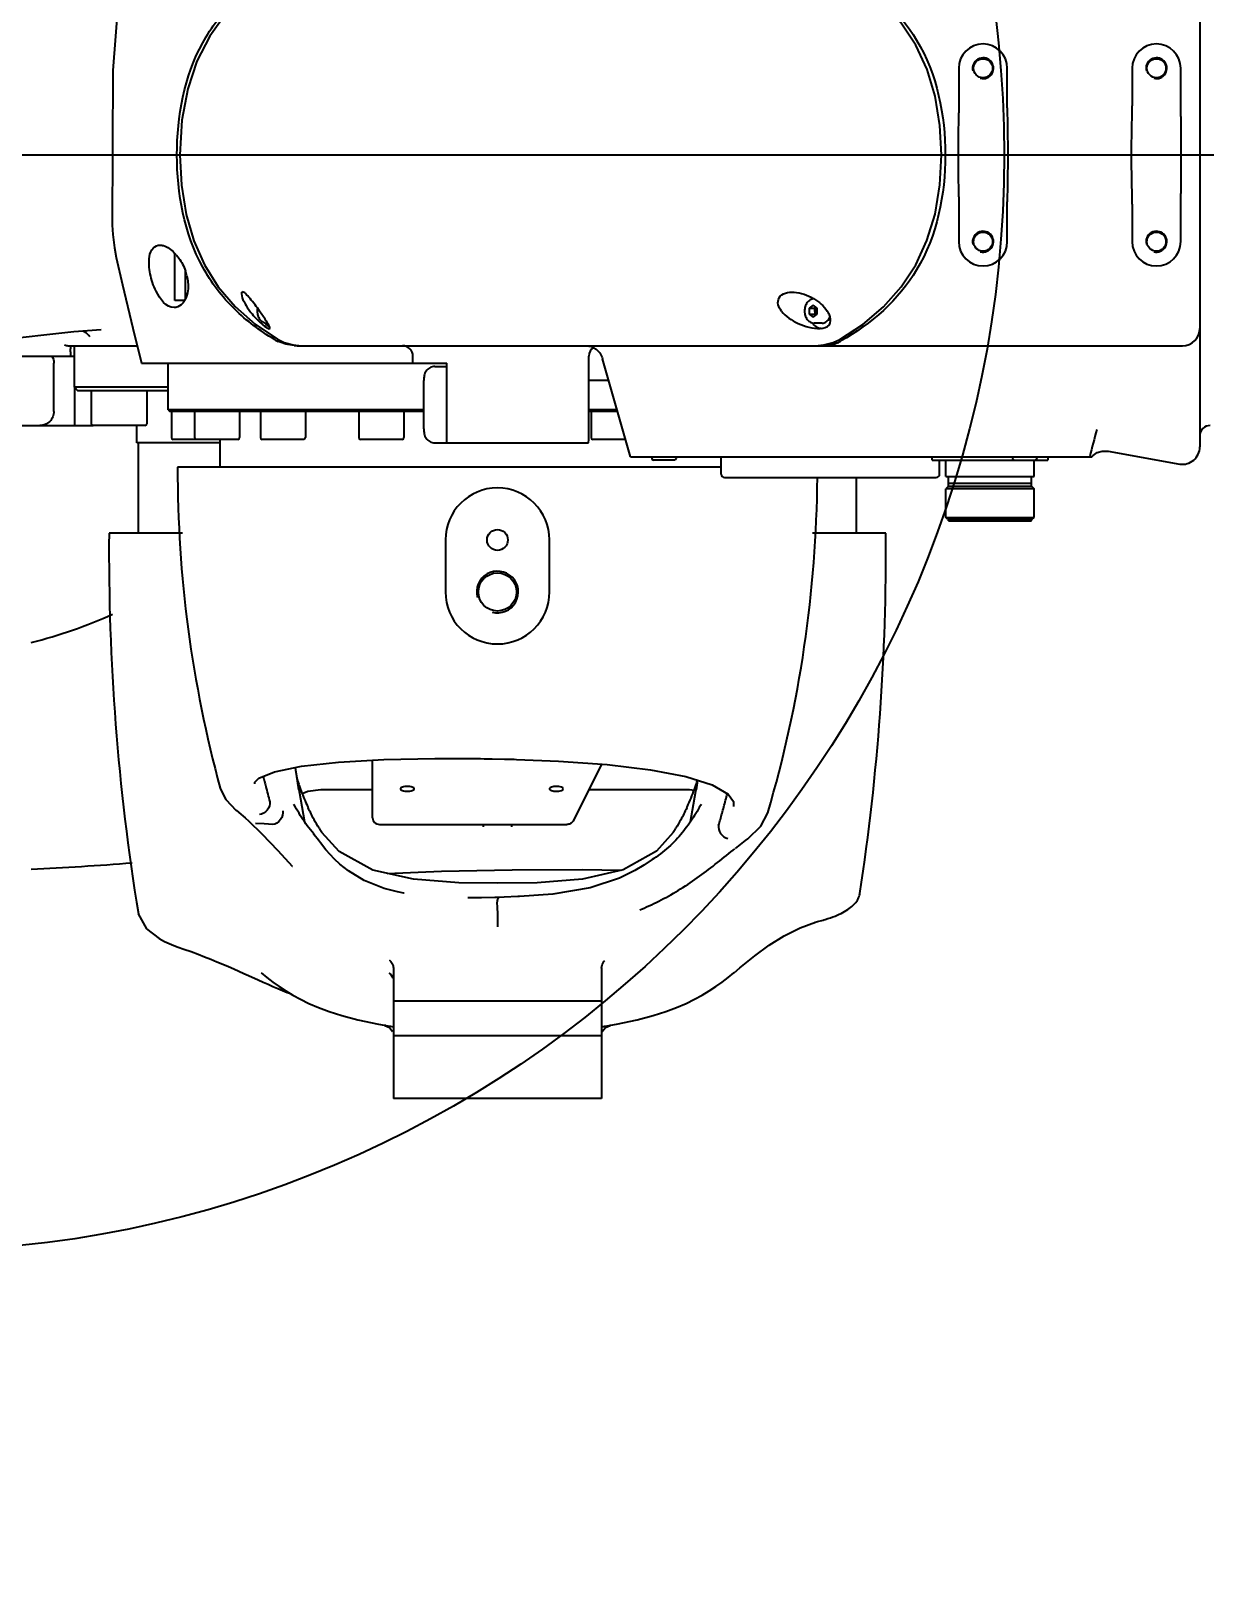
# Model space of a CAD drawing. Header units: millimetres. Extents: x 7426 to 8740, y 124 to 421.
# Drawn here: x 8494.74 to 8506.02, y 188.57 to 203.48 of the extents above; entities that cross this region are included whole.
import ezdxf

# ---------------------------------------------------------------- set-up
doc = ezdxf.new("R2010")
doc.units = ezdxf.units.MM
doc.linetypes.add('CENTER', pattern=[0.6, 0.375, -0.075, 0.075, -0.075])
for name, color, linetype in [('中心线', 7, 'Continuous'), ('外形图', 7, 'Continuous'), ('尺寸标注', 7, 'Continuous'), ('运动范围', 7, 'Continuous')]:
    doc.layers.add(name, color=color, linetype=linetype)
doc.styles.add('微软雅黑', font='msyh.ttc')
doc.dimstyles.new('尺寸标注_1_30比例', dxfattribs={"dimtxt": 2.1, "dimasz": 1.7, "dimexe": 0.5, "dimexo": 0.4, "dimgap": 0.5, "dimtad": 1, "dimdec": 1, "dimlfac": 30, "dimdsep": 46, "dimtxsty": '微软雅黑', "dimcen": 0.09, "dimadec": 0, "dimazin": 0, "dimtp": 0.01, "dimtm": 0.01, "dimtfac": 1, "dimtdec": 1, "dimtofl": 0, "dimtmove": 0, "dimatfit": 3, "dimfxl": 1, "dimtolj": 1, "dimarcsym": 0})

# ---------------------------------------------------------------- blocks, each defined once
blk = doc.blocks.new('*D1032')
at = {"layer": 'Defpoints', "color": 0}
for p in [(8479.189, 235.78), (8424.463, 214.498), (8493.63, 202.302), (8493.63, 202.302), (8552.963, 202.302)]:
    blk.add_point(p, dxfattribs=at)
at = {"layer": '尺寸标注', "color": 0, "lineweight": -2}
blk.add_arc((8493.63, 202.302), 36.459, 2.6718, 167.3282, dxfattribs=at)
at = {"layer": '尺寸标注', "color": 0}
for points in [[(8457.781, 210.356), (8458.336, 210.244), (8457.724, 208.633)], [(8529.766, 203.995), (8530.333, 204.008), (8530.089, 202.302)]]:
    blk.add_solid(points, dxfattribs=at)
at = {"layer": '尺寸标注', "color": 0, "insert": (8501.348, 239.561), "char_height": 2.1, "attachment_point": 5, "rotation": 348.2969, "style": '微软雅黑'}
blk.add_mtext('\\A1;+\\A1;170%%d', dxfattribs=at)
blk = doc.blocks.new('*D1033')
at = {"layer": 'Defpoints', "color": 0}
for p in [(8493.638, 202.295), (8493.638, 202.295), (8563.871, 202.295), (8424.472, 190.099), (8479.192, 168.806)]:
    blk.add_point(p, dxfattribs=at)
at = {"layer": '尺寸标注', "color": 0, "lineweight": -2}
blk.add_arc((8493.638, 202.295), 36.471, 192.6709, 357.3291, dxfattribs=at)
at = {"layer": '尺寸标注', "color": 0}
for points in [[(8530.353, 200.588), (8529.786, 200.602), (8530.109, 202.295)], [(8458.333, 194.35), (8457.777, 194.239), (8457.721, 195.961)]]:
    blk.add_solid(points, dxfattribs=at)
at = {"layer": '尺寸标注', "color": 0, "insert": (8502.511, 168.562), "char_height": 2.1, "attachment_point": 5, "rotation": 14.7379, "style": '微软雅黑'}
blk.add_mtext('\\A1;-\\A1;170%%d', dxfattribs=at)

msp = doc.modelspace()

# ---------------------------------------------------------------- linework, layer by layer
msp.add_circle((8493.5579, 202.2895), 10.5366)
at = {"layer": '中心线', "linetype": 'CENTER', "ltscale": 50}
msp.add_line((8493.5579, 202.2895), (8563.7912, 202.2895), dxfattribs=at)
at = {"layer": '外形图', "linetype": 'Continuous'}
for p, q in [((8505.9745, 206.6894), (8505.9745, 199.4831)), ((8503.6579, 203.1228), (8503.6579, 202.6935)), ((8504.1245, 202.7409), (8504.1245, 203.1228)), ((8505.3245, 203.1228), (8505.3245, 202.7618)), ((8505.7912, 202.6601), (8505.7912, 203.1228)), ((8503.6579, 201.8855), (8503.6579, 201.4562)), ((8504.1245, 201.4562), (8504.1245, 201.8381)), ((8505.7912, 201.4562), (8505.7912, 201.919)), ((8505.3245, 201.8172), (8505.3245, 201.4562)), ((8495.5225, 201.6136), (8495.5225, 201.6137)), ((8496.1245, 200.8895), (8496.1245, 201.3424)), ((8496.2245, 200.9066), (8496.2245, 201.1753)), ((8496.2146, 200.8895), (8496.1245, 200.8895)), ((8502.258, 200.8473), (8502.2197, 200.8184)), ((8502.2197, 200.8184), (8502.2197, 200.7606)), ((8502.2197, 200.8184), (8502.2754, 200.8184)), ((8502.2963, 200.8184), (8502.258, 200.8473)), ((8502.2858, 200.8263), (8502.2754, 200.8184)), ((8502.2754, 200.8184), (8502.2754, 200.7606)), ((8502.2963, 200.7606), (8502.2963, 200.8184)), ((8497.0158, 200.6728), (8497.0085, 200.6728)), ((8502.2197, 200.7606), (8502.258, 200.7318)), ((8502.2197, 200.7606), (8502.2754, 200.7606)), ((8502.258, 200.7318), (8502.2963, 200.7606)), ((8502.3437, 200.6728), (8502.2687, 200.6728)), ((8502.2754, 200.7606), (8502.2858, 200.7528)), ((8493.9412, 200.4583), (8495.1523, 200.5929)), ((8495.1523, 200.5929), (8495.415, 200.612)), ((8495.415, 200.612), (8495.4163, 200.612)), ((8502.3626, 200.4634), (8502.4518, 200.4874)), ((8502.4518, 200.4874), (8502.5157, 200.5174)), ((8494.2251, 200.3562), (8495.1586, 200.3562)), ((8495.0996, 200.4562), (8495.761, 200.4562)), ((8495.1258, 200.4555), (8495.1266, 200.4562)), ((8495.1579, 200.0562), (8495.1579, 200.3562)), ((8497.2602, 200.4632), (8497.3416, 200.4562)), ((8497.3129, 200.4562), (8497.3416, 200.4562)), ((8497.3416, 200.4562), (8502.2766, 200.4562)), ((8498.4118, 200.2895), (8498.4118, 200.3562)), ((8500.1041, 199.5562), (8500.1041, 200.3562)), ((8502.2766, 200.4562), (8502.3626, 200.4634)), ((8502.2766, 200.4562), (8505.8079, 200.4562)), ((8494.9605, 199.8228), (8494.9605, 200.2895)), ((8495.8027, 200.2895), (8498.7371, 200.2895)), ((8496.0579, 199.8395), (8496.0579, 200.2895)), ((8498.621, 200.2562), (8498.7371, 200.2562)), ((8498.7371, 199.5562), (8498.7371, 200.2895)), ((8500.5046, 199.3895), (8500.2354, 200.3289)), ((8495.1579, 200.0562), (8495.1912, 200.0228)), ((8496.0579, 200.0562), (8495.1579, 200.0562)), ((8495.1604, 200.0562), (8495.1604, 199.6895)), ((8498.5169, 199.6562), (8498.5169, 200.1228)), ((8498.7371, 199.6562), (8498.7371, 200.1228)), ((8500.2944, 200.1228), (8500.1041, 200.1228)), ((8496.0579, 200.0228), (8495.1912, 200.0228)), ((8495.3196, 200.0228), (8495.3196, 199.7062)), ((8495.8529, 200.0228), (8495.8529, 199.7062)), ((8496.0579, 199.8395), (8496.0745, 199.8228)), ((8498.5169, 199.8395), (8496.0579, 199.8395)), ((8498.5169, 199.8228), (8496.0745, 199.8228)), ((8496.0912, 199.8228), (8496.0912, 199.5728)), ((8496.3132, 199.8228), (8496.3132, 199.5728)), ((8496.7466, 199.8228), (8496.7466, 199.5728)), ((8496.9455, 199.8228), (8496.9455, 199.5728)), ((8497.3788, 199.8228), (8497.3788, 199.5728)), ((8497.8917, 199.8228), (8497.8917, 199.5728)), ((8498.3251, 199.8228), (8498.3251, 199.5728)), ((8500.3757, 199.8395), (8500.1041, 199.8395)), ((8500.3804, 199.8228), (8500.1041, 199.8228)), ((8500.124, 199.8228), (8500.124, 199.5728)), ((8494.3562, 199.6895), (8494.8272, 199.6895)), ((8494.8272, 199.6895), (8495.3376, 199.6895)), ((8495.8362, 199.6895), (8495.3362, 199.6895)), ((8495.7579, 199.5228), (8495.7579, 199.6895)), ((8496.5579, 199.5228), (8495.7579, 199.5228)), ((8495.7745, 198.6562), (8495.7745, 199.5228)), ((8496.7299, 199.5562), (8496.1079, 199.5562)), ((8496.5579, 199.2895), (8496.5579, 199.5562)), ((8497.3622, 199.5562), (8496.9622, 199.5562)), ((8498.3084, 199.5562), (8497.9084, 199.5562)), ((8498.621, 199.5228), (8498.7378, 199.5228)), ((8498.7378, 199.5228), (8500.0982, 199.5228)), ((8500.0984, 199.5228), (8500.1041, 199.5562)), ((8500.4569, 199.5562), (8500.1407, 199.5562)), ((8505.0927, 199.4412), (8505.7821, 199.3185)), ((8501.3745, 199.2895), (8496.1501, 199.2895)), ((8500.5046, 199.3895), (8504.9356, 199.3895)), ((8500.7079, 199.3895), (8500.7079, 199.3728)), ((8500.9245, 199.3562), (8500.7245, 199.3562)), ((8500.9412, 199.3895), (8500.9412, 199.3728)), ((8501.3745, 199.2228), (8501.3745, 199.3895)), ((8503.4029, 199.3562), (8503.4029, 199.3895)), ((8503.4029, 199.3562), (8504.5129, 199.3562)), ((8503.4745, 199.2228), (8503.4745, 199.3562)), ((8503.5345, 199.1995), (8503.5345, 199.3562)), ((8504.1745, 199.3895), (8504.1745, 199.3728)), ((8504.3812, 199.1995), (8504.3812, 199.3562)), ((8504.4079, 199.3895), (8504.4079, 199.3728)), ((8504.5129, 199.3895), (8504.5129, 199.3562)), ((8504.9364, 199.3895), (8504.9485, 199.4016)), ((8501.4079, 199.1895), (8503.4412, 199.1895)), ((8502.6745, 198.6562), (8502.6745, 199.1895)), ((8503.5346, 199.1995), (8504.3812, 199.1995)), ((8503.5595, 199.1062), (8503.5595, 199.1995)), ((8504.3562, 199.1062), (8504.3562, 199.1995)), ((8503.5595, 199.1062), (8503.5345, 199.0812)), ((8503.5345, 198.8062), (8503.5345, 199.0812)), ((8504.3812, 199.0812), (8503.5345, 199.0812)), ((8503.5595, 199.1062), (8504.3562, 199.1062)), ((8503.5643, 199.1352), (8504.3515, 199.1352)), ((8504.3562, 199.1062), (8504.3812, 199.0812)), ((8504.3812, 198.8062), (8504.3812, 199.0812)), ((8503.5512, 198.7895), (8503.5345, 198.8062)), ((8503.5345, 198.8062), (8504.3812, 198.8062)), ((8503.5512, 198.7895), (8504.3645, 198.7895)), ((8503.5595, 198.7728), (8503.5595, 198.7895)), ((8503.5595, 198.7728), (8504.3562, 198.7728)), ((8504.3562, 198.7728), (8504.3562, 198.7895)), ((8504.3645, 198.7895), (8504.3812, 198.8062)), ((8496.1976, 198.6562), (8495.4915, 198.6562)), ((8498.7245, 198.5895), (8498.7245, 198.0895)), ((8499.7245, 198.0895), (8499.7245, 198.5895)), ((8502.9576, 198.6562), (8502.2515, 198.6562)), ((8498.0245, 195.9181), (8498.0245, 196.4726)), ((8499.1527, 196.4853), (8499.1744, 196.485)), ((8499.1744, 196.485), (8499.2925, 196.4826)), ((8497.2867, 196.3733), (8497.2834, 196.4034)), ((8497.3716, 195.8786), (8497.2867, 196.3733)), ((8500.2249, 196.4348), (8499.9508, 195.8882)), ((8496.5601, 196.2027), (8496.5603, 196.202)), ((8497.3466, 196.1531), (8497.4004, 196.175)), ((8497.4004, 196.175), (8497.5256, 196.1895)), ((8497.5256, 196.1895), (8498.0245, 196.1895)), ((8500.1019, 196.1895), (8501.0704, 196.1895)), ((8501.0703, 196.1895), (8501.115, 196.1852)), ((8501.1464, 196.2802), (8501.0775, 195.879)), ((8496.7146, 195.9906), (8496.7142, 195.991)), ((8496.7991, 195.9193), (8496.8358, 195.8857)), ((8496.8358, 195.8857), (8496.9609, 195.7644)), ((8496.9815, 195.86), (8496.8976, 195.8643)), ((8497.0669, 195.8555), (8496.9815, 195.86)), ((8501.822, 195.9664), (8501.8224, 195.9678)), ((8497.5234, 195.7978), (8497.5172, 195.8073)), ((8497.7017, 195.5939), (8497.5361, 195.7793)), ((8498.0912, 195.8515), (8498.0912, 195.8555)), ((8499.8912, 195.8515), (8498.0912, 195.8515)), ((8499.0912, 195.8314), (8499.0912, 195.8515)), ((8499.3579, 195.8515), (8499.3579, 195.8314)), ((8499.8912, 195.8515), (8499.8912, 195.8555)), ((8500.913, 195.7793), (8500.7539, 195.5994)), ((8500.9194, 195.7885), (8500.9131, 195.7792)), ((8500.9257, 195.7978), (8500.9194, 195.7885)), ((8500.9319, 195.8073), (8500.9257, 195.7978)), ((8501.6083, 195.6994), (8501.6317, 195.7174)), ((8501.631, 195.7169), (8501.6317, 195.7174)), ((8497.5232, 195.6785), (8497.5227, 195.6792)), ((8497.5748, 195.6121), (8497.5233, 195.6785)), ((8498.0258, 195.4163), (8497.7017, 195.5939)), ((8500.7539, 195.5994), (8500.4316, 195.4192)), ((8501.4906, 195.6088), (8501.5049, 195.6195)), ((8501.5127, 195.6255), (8501.5439, 195.6502)), ((8501.5439, 195.6502), (8501.6083, 195.6994)), ((8497.2528, 195.4557), (8497.2554, 195.4528)), ((8497.7095, 195.4742), (8497.7094, 195.4743)), ((8497.7922, 195.409), (8497.7094, 195.4743)), ((8498.6853, 195.4061), (8499.3643, 195.4198)), ((8500.7122, 195.5181), (8500.7116, 195.5177)), ((8501.2967, 195.4555), (8501.3181, 195.4724)), ((8501.3608, 195.5064), (8501.4036, 195.5407)), ((8501.4036, 195.5407), (8501.4251, 195.5578)), ((8498.1646, 195.3849), (8498.6853, 195.4061)), ((8500.5457, 195.4122), (8500.3973, 195.3382)), ((8500.5453, 195.412), (8500.5457, 195.4122)), ((8498.2522, 195.2101), (8498.2522, 195.2101)), ((8498.327, 195.196), (8498.3261, 195.1961)), ((8499.1996, 195.1534), (8499.0724, 195.1504)), ((8499.2218, 195.154), (8499.1996, 195.1534)), ((8499.242, 195.1546), (8499.2219, 195.154)), ((8499.2899, 195.1563), (8499.242, 195.1546)), ((8502.7062, 195.1858), (8502.7063, 195.1864)), ((8502.7063, 195.1864), (8502.7065, 195.1872)), ((8502.7065, 195.1872), (8502.7072, 195.1913)), ((8502.7072, 195.1917), (8502.7072, 195.1914)), ((8495.7727, 194.9969), (8495.8527, 194.8515)), ((8495.7728, 194.9962), (8495.7727, 194.9969)), ((8499.2246, 195.0136), (8499.2246, 194.871)), ((8500.5943, 195.0359), (8500.6092, 195.042)), ((8495.8527, 194.8515), (8495.9729, 194.7599)), ((8502.355, 194.9368), (8502.3628, 194.9389)), ((8495.974, 194.7593), (8495.9729, 194.7599)), ((8496.1142, 194.6927), (8496.1566, 194.6767)), ((8496.1566, 194.6767), (8496.156, 194.6769)), ((8496.8331, 194.4029), (8496.923, 194.3622)), ((8496.9528, 194.4279), (8496.9529, 194.4279)), ((8498.2009, 194.4124), (8498.2188, 194.3825)), ((8498.2245, 194.4744), (8498.2245, 193.2228)), ((8500.2245, 194.4744), (8500.2245, 193.2228)), ((8501.4422, 194.3844), (8501.4962, 194.4279)), ((8501.4962, 194.4279), (8501.5041, 194.4345)), ((8501.4979, 194.429), (8501.555, 194.4758)), ((8496.923, 194.3622), (8496.973, 194.3395)), ((8500.2245, 194.1562), (8498.2245, 194.1562)), ((8497.6069, 194.0572), (8497.7288, 194.0185)), ((8497.7288, 194.0185), (8497.8825, 193.9779)), ((8497.8825, 193.9779), (8498.0799, 193.9357)), ((8498.0799, 193.9357), (8498.1695, 193.9197)), ((8498.1467, 193.9238), (8498.1417, 193.9245)), ((8498.1417, 193.9245), (8498.1695, 193.9197)), ((8498.1501, 193.9232), (8498.1467, 193.9238)), ((8500.2623, 193.9043), (8500.3074, 193.9245)), ((8500.2796, 193.9197), (8500.3074, 193.9245)), ((8500.2797, 193.9197), (8500.3693, 193.9358)), ((8500.3074, 193.9245), (8500.3037, 193.924)), ((8500.2245, 193.8228), (8498.2245, 193.8228)), ((8500.2245, 193.2228), (8498.2245, 193.2228))]:
    msp.add_line(p, q, dxfattribs=at)
for points in [[(8495.6564, 204.7529), (8495.5273, 203.1022), (8495.5225, 201.6137)], [(8497.11, 204.0615), (8496.8347, 203.8679), (8496.6204, 203.6562), (8496.4586, 203.4323), (8496.3365, 203.1914), (8496.248, 202.9254), (8496.1922, 202.6245), (8496.173, 202.2895)], [(8503.4916, 202.2895), (8503.4773, 202.5737), (8503.4309, 202.8536), (8503.3528, 203.1113), (8503.2448, 203.3442), (8503.1055, 203.5569), (8502.9367, 203.7473), (8502.7364, 203.9178), (8502.5157, 204.0616)], [(8496.173, 202.2895), (8496.1873, 201.999), (8496.2324, 201.7182), (8496.3072, 201.4625), (8496.4096, 201.2327), (8496.5416, 201.0225), (8496.7028, 200.8329), (8496.8948, 200.6628), (8497.1101, 200.5175)], [(8502.5157, 200.5174), (8502.7358, 200.6608), (8502.9356, 200.8307), (8503.1047, 201.0211), (8503.244, 201.2334), (8503.3521, 201.4657), (8503.4301, 201.7217), (8503.4769, 202.0013), (8503.4916, 202.2895)], [(8495.5223, 201.6136), (8495.5275, 201.5245), (8495.5434, 201.3969), (8495.561, 201.3051)], [(8495.561, 201.3051), (8495.6202, 201.0418), (8495.7188, 200.6245), (8495.8027, 200.2895)], [(8497.1101, 200.5175), (8497.1731, 200.4871), (8497.2602, 200.4632)], [(8500.0734, 200.4562), (8500.1271, 200.4473), (8500.1737, 200.4226), (8500.2091, 200.3862), (8500.2314, 200.3424), (8500.2354, 200.3289)], [(8504.9485, 199.4016), (8504.9899, 199.429), (8505.0364, 199.4428), (8505.0824, 199.4429), (8505.0927, 199.4412)], [(8496.8939, 196.2453), (8496.8923, 196.2624), (8496.9322, 196.3004), (8497.0821, 196.3618), (8497.3421, 196.4155), (8497.698, 196.4544), (8498.132, 196.4786), (8498.6212, 196.4891), (8499.0298, 196.4884)], [(8499.0298, 196.4884), (8499.0626, 196.4878), (8499.0982, 196.4868), (8499.133, 196.4858), (8499.1527, 196.4853)], [(8499.2925, 196.4826), (8499.3111, 196.4823), (8499.3479, 196.4818), (8499.3857, 196.4812), (8499.4088, 196.4806)], [(8499.4088, 196.4806), (8499.8107, 196.4642), (8500.2794, 196.4309), (8500.6937, 196.3817), (8501.0351, 196.3158), (8501.2884, 196.2348), (8501.4411, 196.1473), (8501.4946, 196.0767), (8501.4928, 196.0287)], [(8496.5603, 196.202), (8496.6135, 196.0963), (8496.7146, 195.9906)], [(8497.3424, 195.9226), (8497.3296, 195.9426), (8497.3173, 195.9626), (8497.3053, 195.9826), (8497.2935, 196.0025), (8497.2821, 196.0224), (8497.271, 196.0423), (8497.2669, 196.0498)], [(8501.1823, 196.05), (8501.175, 196.0367), (8501.1644, 196.0179), (8501.1536, 195.9991), (8501.1425, 195.9803), (8501.1311, 195.9615)], [(8496.7142, 195.991), (8496.7377, 195.9714), (8496.7991, 195.9193)], [(8497.3827, 195.8626), (8497.3689, 195.8825), (8497.3554, 195.9025), (8497.3424, 195.9226)], [(8497.4642, 195.7568), (8497.4584, 195.7637), (8497.4424, 195.7833), (8497.4268, 195.803), (8497.4117, 195.8228), (8497.397, 195.8426), (8497.3827, 195.8626)], [(8501.0697, 195.8676), (8501.0565, 195.8489), (8501.0429, 195.8303), (8501.0291, 195.8119), (8501.0149, 195.7935), (8501.0003, 195.7753), (8500.9854, 195.7573), (8500.9701, 195.7395), (8500.9544, 195.7219), (8500.9383, 195.7044), (8500.9217, 195.6872), (8500.9047, 195.6702), (8500.887, 195.6534), (8500.8689, 195.6368), (8500.8502, 195.6204), (8500.8309, 195.6042), (8500.8111, 195.5883), (8500.7907, 195.5726), (8500.7698, 195.5572), (8500.7483, 195.5421), (8500.7262, 195.5272), (8500.7122, 195.5181)], [(8501.1074, 195.9239), (8501.0952, 195.9051), (8501.0826, 195.8863), (8501.0697, 195.8676)], [(8501.1311, 195.9615), (8501.1194, 195.9427), (8501.1074, 195.9239)], [(8501.631, 195.7169), (8501.7552, 195.8398), (8501.822, 195.9665)], [(8496.9609, 195.7644), (8497.1145, 195.6046), (8497.2528, 195.4557)], [(8497.5227, 195.6792), (8497.5039, 195.7055), (8497.4643, 195.7568)], [(8497.536, 195.7792), (8497.5297, 195.7885), (8497.5234, 195.7978)], [(8497.7095, 195.4742), (8497.6587, 195.5211), (8497.5748, 195.6121)], [(8501.4251, 195.5578), (8501.4467, 195.5749), (8501.4685, 195.5919), (8501.4906, 195.6088)], [(8499.2246, 195.2907), (8498.8536, 195.2949), (8498.4168, 195.3279), (8498.0258, 195.4163)], [(8500.4316, 195.4192), (8500.0411, 195.329), (8499.6045, 195.2952), (8499.2246, 195.2907)], [(8499.3643, 195.4198), (8500.0412, 195.4214), (8500.4146, 195.4153)], [(8500.7116, 195.5177), (8500.6312, 195.4654), (8500.5453, 195.412)], [(8500.6092, 195.042), (8500.6329, 195.052), (8500.6566, 195.0623), (8500.6803, 195.0729), (8500.7039, 195.0838), (8500.7276, 195.095), (8500.7512, 195.1064), (8500.7747, 195.1181), (8500.7982, 195.13), (8500.8216, 195.1422), (8500.8449, 195.1546), (8500.8683, 195.1673), (8500.8916, 195.1803), (8500.9149, 195.1936), (8500.9382, 195.2072), (8500.9614, 195.221), (8500.9845, 195.2352), (8501.0076, 195.2496), (8501.0307, 195.2643), (8501.0536, 195.2793), (8501.0764, 195.2944), (8501.0991, 195.3098), (8501.1216, 195.3253), (8501.144, 195.3411), (8501.1662, 195.357), (8501.1882, 195.373), (8501.2102, 195.3892), (8501.232, 195.4055), (8501.2536, 195.4221), (8501.2752, 195.4387), (8501.2967, 195.4555)], [(8501.3181, 195.4724), (8501.3395, 195.4894), (8501.3608, 195.5064)], [(8498.2522, 195.2101), (8498.1369, 195.241), (8497.9445, 195.3175), (8497.7922, 195.409)], [(8500.3973, 195.3382), (8500.117, 195.2472), (8499.7572, 195.1864), (8499.4359, 195.1624)], [(8498.3261, 195.1961), (8498.2641, 195.2074), (8498.2522, 195.2101)], [(8499.0724, 195.1504), (8499.0294, 195.1498), (8498.9396, 195.1504)], [(8499.4357, 195.1624), (8499.4207, 195.1617), (8499.2899, 195.1563)], [(8502.5766, 195.0279), (8502.5911, 195.0371), (8502.6047, 195.0465), (8502.6175, 195.056), (8502.6293, 195.0657), (8502.6404, 195.0755), (8502.6507, 195.0856), (8502.6602, 195.0959), (8502.669, 195.1065), (8502.6769, 195.1173), (8502.684, 195.1285), (8502.6903, 195.1398), (8502.6957, 195.1514), (8502.7001, 195.163), (8502.7036, 195.1742), (8502.7062, 195.1858)], [(8502.3628, 194.9389), (8502.3746, 194.9423), (8502.3998, 194.9501), (8502.4239, 194.9581), (8502.4468, 194.9663), (8502.4686, 194.9747), (8502.4893, 194.9833)], [(8502.4893, 194.9833), (8502.5088, 194.992), (8502.5273, 195.0008), (8502.5447, 195.0097), (8502.5612, 195.0187), (8502.5766, 195.0279)], [(8501.555, 194.4758), (8501.6981, 194.5933), (8501.8359, 194.6962), (8501.9787, 194.7854), (8502.1324, 194.8612), (8502.2803, 194.9161)], [(8502.2788, 194.9156), (8502.2994, 194.9217), (8502.355, 194.9368)], [(8495.9741, 194.7593), (8496.0257, 194.7318), (8496.1142, 194.6927)], [(8496.156, 194.6769), (8496.2109, 194.6578), (8496.2817, 194.6332), (8496.3476, 194.6089), (8496.41, 194.5844), (8496.4701, 194.5599), (8496.5284, 194.5356), (8496.5847, 194.5118), (8496.6383, 194.4889), (8496.6892, 194.4668), (8496.7382, 194.4454), (8496.7859, 194.4241), (8496.8331, 194.4029)], [(8498.1924, 194.5451), (8498.1896, 194.5466), (8498.2, 194.5376), (8498.218, 194.5092), (8498.2246, 194.4744)], [(8500.2245, 194.4744), (8500.2305, 194.5075), (8500.2481, 194.5366), (8500.2576, 194.5453)], [(8496.9529, 194.4279), (8497.007, 194.3844), (8497.0657, 194.3398), (8497.1263, 194.297), (8497.1898, 194.2553), (8497.2575, 194.2147), (8497.3307, 194.1748), (8497.4118, 194.1352), (8497.5033, 194.0959), (8497.6069, 194.0572)], [(8498.1884, 194.4236), (8498.188, 194.4238), (8498.2009, 194.4124)], [(8501.3229, 194.297), (8501.3835, 194.3399), (8501.4422, 194.3844)], [(8496.973, 194.3395), (8497.0195, 194.3188), (8497.066, 194.2984)], [(8497.066, 194.2984), (8497.1124, 194.2787), (8497.1585, 194.2597), (8497.2043, 194.2417), (8497.2267, 194.2332)], [(8501.1916, 194.2147), (8501.2593, 194.2554), (8501.3229, 194.297)], [(8500.3693, 193.9358), (8500.5666, 193.9779), (8500.7204, 194.0186), (8500.8422, 194.0572), (8500.9459, 194.0959), (8501.0373, 194.1352), (8501.1185, 194.1748), (8501.1916, 194.2147)], [(8498.1417, 193.9245), (8498.1869, 193.9042), (8498.2171, 193.8638)], [(8500.2245, 193.826), (8500.232, 193.864), (8500.2623, 193.9043)]]:
    msp.add_lwpolyline(points, dxfattribs=at)
for centre, radius in [((8503.8912, 203.1228), 0.0917), ((8505.5579, 203.1228), 0.0917), ((8503.8912, 201.4562), 0.0917), ((8505.5579, 201.4562), 0.0917), ((8499.2245, 198.5895), 0.1), ((8499.2245, 198.0895), 0.1833)]:
    msp.add_circle(centre, radius, dxfattribs=at)
for centre, radius, start, end in [((8503.8912, 203.1228), 0.2333, 0, 180), ((8505.5579, 203.1228), 0.2333, 0, 180), ((8503.8912, 203.1228), 0.1, 255, 195), ((8505.5579, 203.1228), 0.1, 255, 195), ((8503.8912, 201.4562), 0.1, 255, 195), ((8505.5579, 201.4562), 0.1, 255, 195), ((8503.8912, 201.4562), 0.2333, 180, 0), ((8505.5579, 201.4562), 0.2333, 180, 0), ((8495.8085, 201.0447), 0.4345, 43.33383, 44.64398), ((8495.7835, 201.0212), 0.4688, 41.32414, 43.32499), ((8495.7823, 201.0196), 0.4699, 13.25659, 19.42895), ((8496.05, 200.9873), 0.1935, 328.87872, 330.36878), ((8496.0384, 200.9938), 0.2068, 330.39959, 334.64658), ((8497.0612, 200.7896), 0.146, 169.31945, 180.01713), ((8502.3744, 200.8147), 0.1524, 140.30862, 143.49141), ((8502.1624, 200.6331), 0.2799, 32.64066, 33.9793), ((8502.1843, 200.6469), 0.254, 29.24225, 32.67331), ((8497.1136, 200.7639), 0.1516, 216.46612, 220.32807), ((8496.4203, 200.3114), 0.6967, 31.44299, 31.56722), ((8497.089, 200.7361), 0.1144, 238.96767, 241.63393), ((8502.3738, 200.7639), 0.1516, 216.46612, 220.32807), ((8502.3054, 200.7823), 0.1265, 331.88008, 336.866), ((8497.2887, 200.874), 0.4136, 239.33961, 243.36655), ((8497.2941, 200.8846), 0.4255, 243.35915, 245.4598), ((8502.3437, 200.7216), 0.0988, 259.1027, 269.22336), ((8501.3149, 202.6796), 2.4915, 298.22206, 299.05254), ((8505.8079, 200.6228), 0.1667, 270, 0), ((8497.3129, 200.952), 0.4958, 265.02223, 270.00462), ((8498.3118, 200.3562), 0.1, 0, 90), ((8500.2041, 200.3562), 0.1, 125.12179, 180), ((8495.3362, 199.7062), 0.0167, 180, 270), ((8495.8362, 199.7062), 0.0167, 270, 0), ((8520.7075, 195.3924), 16.2893, 164.84923, 165.79558), ((8506.0745, 199.5895), 0.1, 90, 180), ((8496.1079, 199.5728), 0.0167, 180, 270), ((8496.3299, 199.5728), 0.0167, 180, 270), ((8496.7299, 199.5728), 0.0167, 270, 0), ((8496.9622, 199.5728), 0.0167, 180, 270), ((8497.3622, 199.5728), 0.0167, 270, 0), ((8497.9084, 199.5728), 0.0167, 180, 270), ((8498.3084, 199.5728), 0.0167, 270, 0), ((8500.1407, 199.5728), 0.0167, 180, 270), ((8505.8079, 199.4831), 0.1667, 261.1084, 0), ((8507.8167, 199.2684), 11.6667, 179.89636, 195.23505), ((8500.7245, 199.3728), 0.0167, 180, 270), ((8500.9245, 199.3728), 0.0167, 270, 0), ((8504.1912, 199.3728), 0.0167, 180, 270), ((8504.3912, 199.3728), 0.0167, 270, 0), ((8501.4079, 199.2228), 0.0333, 180, 269.99684), ((8490.6324, 199.2684), 11.6667, 343.56674, 359.61067), ((8503.4412, 199.2228), 0.0333, 270.00321, 0), ((8499.2245, 198.5895), 0.5, 0, 180), ((8517.1574, 198.481), 21.6667, 179.53679, 189.25566), ((8481.2917, 198.481), 21.6667, 351.26779, 0.46321), ((8499.2245, 198.0895), 0.2, 255, 195), ((8499.2245, 198.0895), 0.5, 180, 0), ((8493.5579, 202.2895), 4.8333, 284.20275, 294.01873), ((8512.9841, 198.5389), 15.8468, 187.90672, 188.53306), ((8508.7051, 199.1936), 12.0791, 194.24698, 194.97138), ((8497.9516, 196.4434), 0.669, 193.78725, 196.70402), ((8497.9393, 196.4397), 0.6561, 196.70287, 200.39753), ((8500.2842, 197.315), 3.159, 200.4551, 200.81231), ((8500.0363, 197.2176), 2.8927, 200.75363, 203.888), ((8498.2172, 197.295), 3.103, 337.94345, 339.55427), ((8500.5045, 196.4415), 0.6616, 339.61787, 345.89814), ((8485.4794, 198.5368), 15.8323, 351.46681, 351.80182), ((8499.6492, 197.0488), 2.4704, 203.94279, 204.74934), ((8498.7983, 197.0495), 2.4722, 335.25428, 336.07733), ((8498.5305, 197.1674), 2.7647, 336.09567, 337.95688), ((8490.4857, 198.9979), 11.3121, 344.43467, 345.08892), ((8490.1782, 199.0802), 11.6304, 345.08667, 345.415), ((8489.3793, 199.3093), 12.4615, 343.86232, 344.4204), ((8498.5608, 196.4783), 1.2407, 212.05346, 212.73987), ((8499.8882, 196.4784), 1.2408, 327.26022, 327.95024), ((8493.5579, 222.0667), 26.6667, 272.54384, 274.63446), ((8498.9786, 198.7042), 4.8525, 260.40097, 261.05014), ((8499.4253, 198.9882), 5.14, 278.98161, 279.16575), ((8499.5073, 198.4846), 4.6298, 279.15761, 279.60332)]:
    msp.add_arc(centre, radius, start, end, dxfattribs=at)
for points, knots in [([(8496.1438, 202.2895), (8496.1438, 202.6585), (8496.2461, 203.2203), (8496.6759, 203.7818), (8496.9416, 203.98), (8497.0778, 204.0608)], [0, 0, 0, 0, 0.5295606, 0.7727694, 1, 1, 1, 1]), ([(8502.5249, 204.0774), (8502.8159, 203.9157), (8503.3813, 203.4146), (8503.5286, 202.6689), (8503.5286, 202.2895)], [0, 0, 0, 0, 0.4673926, 1, 1, 1, 1]), ([(8497.0778, 200.5183), (8496.9416, 200.5991), (8496.6758, 200.7972), (8496.2461, 201.3587), (8496.1438, 201.9205), (8496.1438, 202.2895)], [0, 0, 0, 0, 0.227246, 0.4704645, 1, 1, 1, 1]), ([(8503.5286, 202.2895), (8503.5286, 201.9101), (8503.3813, 201.1644), (8502.8159, 200.6633), (8502.5248, 200.5016)], [0, 0, 0, 0, 0.5326094, 1, 1, 1, 1]), ([(8495.8801, 201.3128), (8495.8849, 201.3429), (8495.9033, 201.3987), (8495.9587, 201.4228), (8495.982, 201.4228)], [0, 0, 0, 0, 0.5674282, 1, 1, 1, 1]), ([(8495.982, 201.4228), (8495.993, 201.4228), (8496.0452, 201.4141), (8496.0888, 201.3793), (8496.1177, 201.3501)], [0, 0, 0, 0, 0.2112695, 1, 1, 1, 1]), ([(8496.1167, 200.8228), (8496.039, 200.8228), (8495.9374, 200.9658), (8495.8837, 201.1397), (8495.8713, 201.2581), (8495.8801, 201.3128)], [0, 0, 0, 0, 0.404758, 0.711304, 1, 1, 1, 1]), ([(8496.1356, 201.3308), (8496.1448, 201.3204), (8496.1821, 201.2735), (8496.2102, 201.2194), (8496.2255, 201.176)], [0, 0, 0, 0, 0.2309155, 1, 1, 1, 1]), ([(8496.2398, 201.1274), (8496.2445, 201.1071), (8496.2566, 201.0334), (8496.2485, 200.9541), (8496.2253, 200.9053)], [0, 0, 0, 0, 0.2782117, 1, 1, 1, 1]), ([(8496.7743, 200.9731), (8496.7551, 200.9742), (8496.7736, 200.9017), (8496.7999, 200.8563), (8496.8278, 200.8114), (8496.8441, 200.7895)], [0, 0, 0, 0, 0.2834334, 0.5969553, 1, 1, 1, 1]), ([(8496.9374, 200.7895), (8496.9236, 200.809), (8496.8941, 200.8499), (8496.8498, 200.9081), (8496.8116, 200.9503), (8496.7845, 200.9726), (8496.7743, 200.9731)], [0, 0, 0, 0, 0.2884503, 0.6121872, 0.8759184, 1, 1, 1, 1]), ([(8501.9538, 200.7895), (8501.9399, 200.8077), (8501.9157, 200.8472), (8501.9258, 200.9548), (8502.0238, 200.9737), (8502.075, 200.9709)], [0, 0, 0, 0, 0.2368238, 0.4666881, 1, 1, 1, 1]), ([(8502.075, 200.9709), (8502.1406, 200.9674), (8502.2631, 200.9229), (8502.3612, 200.8389), (8502.3945, 200.7895)], [0, 0, 0, 0, 0.5246189, 1, 1, 1, 1]), ([(8496.2028, 200.8686), (8496.1969, 200.8614), (8496.1743, 200.8371), (8496.1405, 200.8228), (8496.1167, 200.8228)], [0, 0, 0, 0, 0.281782, 1, 1, 1, 1]), ([(8496.8441, 200.7895), (8496.8584, 200.7703), (8496.8902, 200.7316), (8496.9427, 200.6775), (8496.9895, 200.6416), (8497.0208, 200.6193), (8497.0318, 200.6199)], [0, 0, 0, 0, 0.2802653, 0.589741, 0.8714401, 1, 1, 1, 1]), ([(8496.9153, 200.7895), (8496.9153, 200.7747), (8496.9196, 200.7454), (8496.9391, 200.707), (8496.9698, 200.6797), (8496.996, 200.6728), (8497.0085, 200.6728)], [0, 0, 0, 0, 0.2708814, 0.5293985, 0.7706219, 1, 1, 1, 1]), ([(8497.0139, 200.6761), (8497.0091, 200.6839), (8496.9844, 200.7223), (8496.9584, 200.7598), (8496.9374, 200.7895)], [0, 0, 0, 0, 0.2021115, 1, 1, 1, 1]), ([(8501.9538, 200.7895), (8501.9939, 200.7369), (8502.115, 200.6589), (8502.2534, 200.6178), (8502.3263, 200.6218)], [0, 0, 0, 0, 0.4754339, 1, 1, 1, 1]), ([(8502.2665, 200.9062), (8502.2541, 200.9058), (8502.2285, 200.8984), (8502.1986, 200.871), (8502.1797, 200.833), (8502.1754, 200.8042), (8502.1754, 200.7895)], [0, 0, 0, 0, 0.2294187, 0.4709062, 0.7294325, 1, 1, 1, 1]), ([(8502.1754, 200.7895), (8502.1754, 200.7747), (8502.1798, 200.7454), (8502.1993, 200.707), (8502.23, 200.6797), (8502.2561, 200.6728), (8502.2687, 200.6728)], [0, 0, 0, 0, 0.2708814, 0.5293985, 0.7706219, 1, 1, 1, 1]), ([(8502.2754, 200.7895), (8502.2754, 200.7928), (8502.2763, 200.8055), (8502.2812, 200.818), (8502.287, 200.8254)], [0, 0, 0, 0, 0.2616778, 1, 1, 1, 1]), ([(8502.287, 200.7536), (8502.2852, 200.756), (8502.2783, 200.7668), (8502.2754, 200.7798), (8502.2754, 200.7895)], [0, 0, 0, 0, 0.2384824, 1, 1, 1, 1]), ([(8497.0318, 200.6199), (8497.0343, 200.62), (8497.0398, 200.6267), (8497.0335, 200.6393), (8497.0265, 200.6556), (8497.0189, 200.6679), (8497.0147, 200.6748)], [0, 0, 0, 0, 0.1197243, 0.3161857, 0.6146276, 1, 1, 1, 1]), ([(8502.2582, 200.6657), (8502.2628, 200.6604), (8502.2812, 200.6415), (8502.306, 200.6283), (8502.3251, 200.6246)], [0, 0, 0, 0, 0.2655519, 1, 1, 1, 1]), ([(8502.3263, 200.6218), (8502.358, 200.6235), (8502.427, 200.6396), (8502.4295, 200.7088), (8502.4224, 200.7328)], [0, 0, 0, 0, 0.5593243, 1, 1, 1, 1]), ([(8502.3437, 200.6728), (8502.3509, 200.6728), (8502.3656, 200.6752), (8502.3935, 200.6892), (8502.4093, 200.7084), (8502.417, 200.7227)], [0, 0, 0, 0, 0.2327743, 0.4743088, 1, 1, 1, 1]), ([(8495.1224, 200.3562), (8495.1224, 200.3666), (8495.1229, 200.3983), (8495.121, 200.4305), (8495.1246, 200.4516)], [0, 0, 0, 0, 0.3262368, 1, 1, 1, 1]), ([(8495.1246, 200.4516), (8495.1248, 200.4524), (8495.125, 200.4537), (8495.1255, 200.455), (8495.1257, 200.4555)], [0, 0, 0, 0, 0.5985884, 1, 1, 1, 1]), ([(8495.1586, 200.3562), (8495.1586, 200.3819), (8495.1587, 200.4153), (8495.1592, 200.4487), (8495.1593, 200.4563)], [0, 0, 0, 0, 0.7715109, 1, 1, 1, 1]), ([(8498.621, 200.2562), (8498.6048, 200.2562), (8498.572, 200.2481), (8498.5408, 200.22), (8498.5259, 200.1916), (8498.5199, 200.1692), (8498.5174, 200.1462), (8498.5169, 200.1308), (8498.5169, 200.1228)], [0, 0, 0, 0, 0.2551958, 0.5098458, 0.6365553, 0.7572598, 0.8739518, 1, 1, 1, 1]), ([(8494.9605, 199.8228), (8494.9605, 199.8055), (8494.9535, 199.7705), (8494.9239, 199.7261), (8494.8796, 199.6965), (8494.8446, 199.6895), (8494.8272, 199.6895)], [0, 0, 0, 0, 0.250069, 0.5000995, 0.7500717, 1, 1, 1, 1]), ([(8498.5169, 199.6562), (8498.5169, 199.6482), (8498.5174, 199.6328), (8498.5199, 199.6099), (8498.5259, 199.5874), (8498.5408, 199.559), (8498.572, 199.5309), (8498.6048, 199.5228), (8498.621, 199.5228)], [0, 0, 0, 0, 0.1260785, 0.2427877, 0.3635102, 0.4902188, 0.7448121, 1, 1, 1, 1]), ([(8498.4245, 196.1975), (8498.4245, 196.2009), (8498.4183, 196.2087), (8498.3954, 196.2178), (8498.3579, 196.2222), (8498.3203, 196.2178), (8498.2975, 196.2087), (8498.2912, 196.2009), (8498.2912, 196.1975)], [0, 0, 0, 0, 0.0682668, 0.1780446, 0.5, 0.8219554, 0.9317332, 1, 1, 1, 1]), ([(8498.2912, 196.1975), (8498.2912, 196.1941), (8498.2975, 196.1862), (8498.3203, 196.1772), (8498.3579, 196.1728), (8498.3954, 196.1772), (8498.4183, 196.1862), (8498.4245, 196.1941), (8498.4245, 196.1975)], [0, 0, 0, 0, 0.0682668, 0.1780446, 0.5, 0.8219554, 0.9317332, 1, 1, 1, 1]), ([(8499.8579, 196.1975), (8499.8579, 196.2009), (8499.8516, 196.2087), (8499.8288, 196.2178), (8499.7912, 196.2222), (8499.7537, 196.2178), (8499.7308, 196.2087), (8499.7245, 196.2009), (8499.7245, 196.1975)], [0, 0, 0, 0, 0.0682668, 0.1780446, 0.5, 0.8219554, 0.9317332, 1, 1, 1, 1]), ([(8499.7245, 196.1975), (8499.7245, 196.1941), (8499.7308, 196.1862), (8499.7537, 196.1772), (8499.7912, 196.1728), (8499.8288, 196.1772), (8499.8516, 196.1862), (8499.8579, 196.1941), (8499.8579, 196.1975)], [0, 0, 0, 0, 0.0682668, 0.1780446, 0.5, 0.8219554, 0.9317332, 1, 1, 1, 1]), ([(8498.0245, 195.9181), (8498.0245, 195.902), (8498.0398, 195.8679), (8498.0744, 195.8555), (8498.0912, 195.8555)], [0, 0, 0, 0, 0.4890129, 1, 1, 1, 1]), ([(8499.9508, 195.8882), (8499.9456, 195.8779), (8499.9279, 195.8597), (8499.9033, 195.8548), (8499.8912, 195.8555)], [0, 0, 0, 0, 0.4903955, 1, 1, 1, 1]), ([(8499.2265, 195.0136), (8499.2263, 195.0503), (8499.2175, 195.0951), (8499.2287, 195.1391), (8499.2325, 195.1459)], [0, 0, 0, 0, 0.8254607, 1, 1, 1, 1]), ([(8499.2325, 195.1459), (8499.2337, 195.1481), (8499.2361, 195.1518), (8499.2401, 195.1543), (8499.2419, 195.1545)], [0, 0, 0, 0, 0.5869649, 1, 1, 1, 1])]:
    msp.add_open_spline(points, degree=3, knots=knots, dxfattribs=at)
for points in [[(8504.1245, 202.7409), (8504.1245, 202.5904), (8504.1292, 202.44), (8504.1292, 202.2895)], [(8505.3189, 202.2895), (8505.3189, 202.447), (8505.3245, 202.6044), (8505.3245, 202.7618)], [(8503.655, 202.2895), (8503.655, 202.4242), (8503.6579, 202.5588), (8503.6579, 202.6935)], [(8505.7912, 202.6601), (8505.7912, 202.5366), (8505.7932, 202.413), (8505.7932, 202.2895)], [(8503.6579, 201.8855), (8503.6579, 202.0202), (8503.655, 202.1548), (8503.655, 202.2895)], [(8504.1292, 202.2895), (8504.1292, 202.139), (8504.1245, 201.9886), (8504.1245, 201.8381)], [(8505.3245, 201.8172), (8505.3245, 201.9746), (8505.3189, 202.1321), (8505.3189, 202.2895)], [(8505.7932, 202.2895), (8505.7932, 202.166), (8505.7912, 202.0425), (8505.7912, 201.919)], [(8496.2157, 200.8873), (8496.2118, 200.8808), (8496.2075, 200.8746), (8496.2028, 200.8686)], [(8496.998, 200.6657), (8497.0072, 200.655), (8497.018, 200.6454), (8497.0301, 200.6381)], [(8502.4224, 200.7328), (8502.4185, 200.7461), (8502.4127, 200.7589), (8502.4059, 200.771)], [(8495.2568, 200.589), (8495.2507, 200.5927), (8495.2444, 200.5961), (8495.238, 200.5992)], [(8495.3055, 200.5413), (8495.2953, 200.5616), (8495.2762, 200.5771), (8495.2568, 200.589)], [(8497.2698, 200.4581), (8497.2175, 200.4626), (8497.1651, 200.4758), (8497.1174, 200.4976)], [(8502.4931, 200.4843), (8502.4581, 200.4655), (8502.417, 200.4562), (8502.3772, 200.4562)], [(8494.9426, 200.3562), (8494.9541, 200.3363), (8494.9605, 200.3125), (8494.9605, 200.2895)], [(8495.0627, 200.4632), (8495.0743, 200.4586), (8495.0871, 200.4562), (8495.0996, 200.4562)], [(8498.7378, 199.5228), (8498.7373, 199.5336), (8498.7369, 199.5445), (8498.7374, 199.5552)], [(8496.9736, 196.3174), (8496.9813, 196.2849), (8496.9894, 196.2526), (8496.9976, 196.2202)], [(8497.0359, 196.0731), (8497.0495, 196.0223), (8496.9903, 195.9519), (8496.9378, 195.9497)], [(8497.462, 195.9014), (8497.442, 195.9384), (8497.4233, 195.9763), (8497.4057, 196.0146)], [(8501.0435, 196.0147), (8501.0256, 195.9759), (8501.0067, 195.9376), (8500.9864, 195.9001)], [(8497.1608, 195.9862), (8497.1746, 195.9339), (8497.1199, 195.8571), (8497.0658, 195.8546)], [(8497.5093, 195.8199), (8497.4926, 195.8465), (8497.4769, 195.8737), (8497.462, 195.9014)], [(8500.9864, 195.9001), (8500.9717, 195.8729), (8500.9562, 195.8461), (8500.9399, 195.8199)], [(8501.3503, 195.8474), (8501.3361, 195.7985), (8501.3869, 195.7294), (8501.4373, 195.7216)]]:
    msp.add_open_spline(points, degree=3, dxfattribs=at)
at = {"layer": '运动范围'}
msp.add_arc((8493.5579, 202.2895), 70.2333, 190, 30.822489, dxfattribs=at)

# ---------------------------------------------------------------- dimensions: what is measured, and where the dimension line sits
at = {"layer": '尺寸标注'}
for base, line1, line2, text, picture, middle in [((8479.1889, 235.7797), ((8493.6298, 202.302), (8552.9631, 202.302)), ((8493.6298, 202.302), (8424.4634, 214.4979)), '\\A1;+<>', '*D1032', (8501.0252, 238.0036)), ((8479.1924, 168.8062), ((8493.6379, 202.2945), (8563.8712, 202.2945)), ((8493.6379, 202.2945), (8424.4716, 190.0986)), '\\A1;-<>', '*D1033', (8502.916, 167.0234))]:
    dim = msp.add_angular_dim_2l(base=base, line1=line1, line2=line2, text=text, dimstyle='尺寸标注_1_30比例', dxfattribs=at)
    dim.commit()
    dim.dimension.update_dxf_attribs({"geometry": picture, "text_midpoint": middle, "dimtype": 162})

doc.saveas('drawing.dxf')
